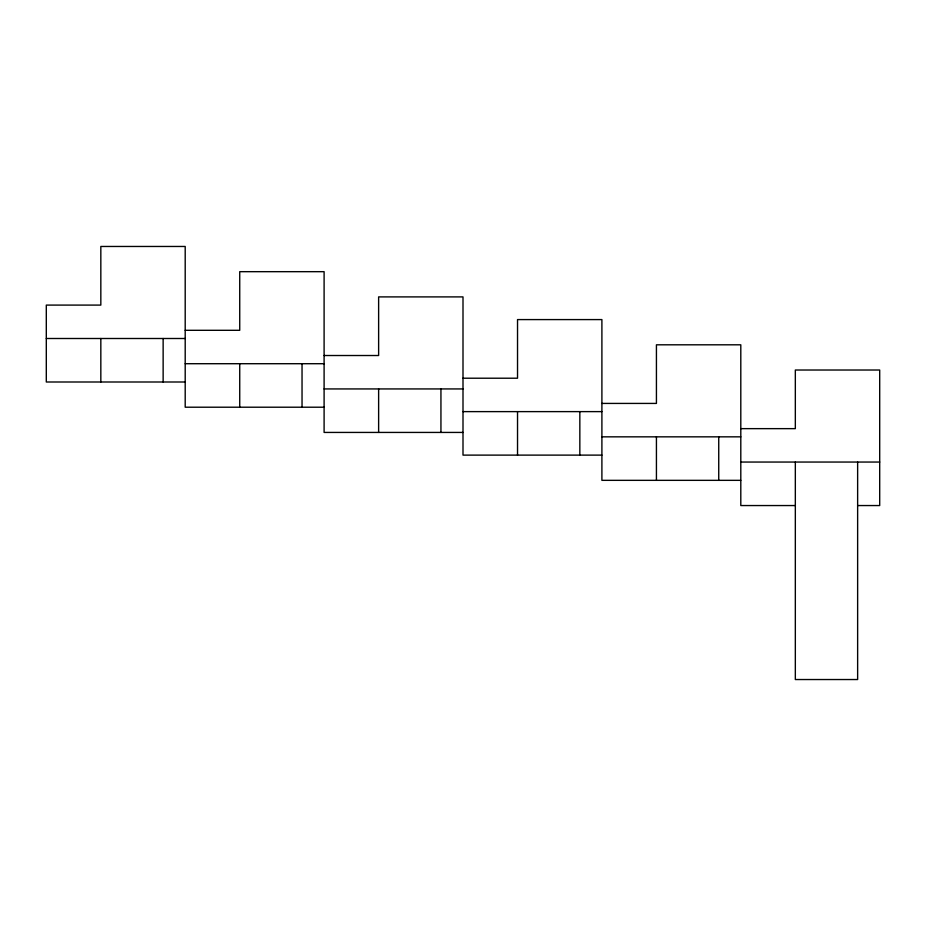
<?xml version="1.0" encoding="UTF-8"?>
<svg xmlns="http://www.w3.org/2000/svg" width="926" height="926" viewBox="0 0 926 926"><rect width="100%" height="100%" fill="white"/><g stroke="black" fill="none" stroke-linecap="round" stroke-linejoin="round"><path stroke-width="1.39" d="M185.2 330.304L239.73 330.304L239.73 271.677L324.1 271.677L324.1 432.43L463 432.43M46.3 338.499L185.2 338.499M324.1 355.515L378.63 355.515L378.63 296.899L463 296.899L463 455.117L601.9 455.117M185.2 363.71L324.1 363.71M463 378.213L517.53 378.213L517.53 319.586L601.9 319.586L601.9 480.339L740.8 480.339M185.2 381.998L46.3 381.998L46.3 305.094L100.83 305.094L100.83 246.466L185.2 246.466L185.2 407.209L324.1 407.209M324.1 388.932L463 388.932M601.9 403.423L656.43 403.423L656.43 344.808L740.8 344.808L740.8 505.55L795.33 505.55M463 411.619L601.9 411.619M740.8 428.645L795.33 428.645L795.33 370.018L879.7 370.018L879.7 505.55L857.638 505.55M601.9 436.84L740.8 436.84M740.8 462.051L879.7 462.051M857.638 462.051L857.638 679.534L795.33 679.534L795.33 462.051M718.738 436.84L718.738 480.339M656.43 436.84L656.43 480.339M579.838 411.619L579.838 455.117M517.53 411.619L517.53 455.117M440.938 388.932L440.938 432.43M378.63 388.932L378.63 432.43M302.038 363.71L302.038 407.209M239.73 363.71L239.73 407.209M163.138 338.499L163.138 381.998M100.83 338.499L100.83 381.998"/></g></svg>
